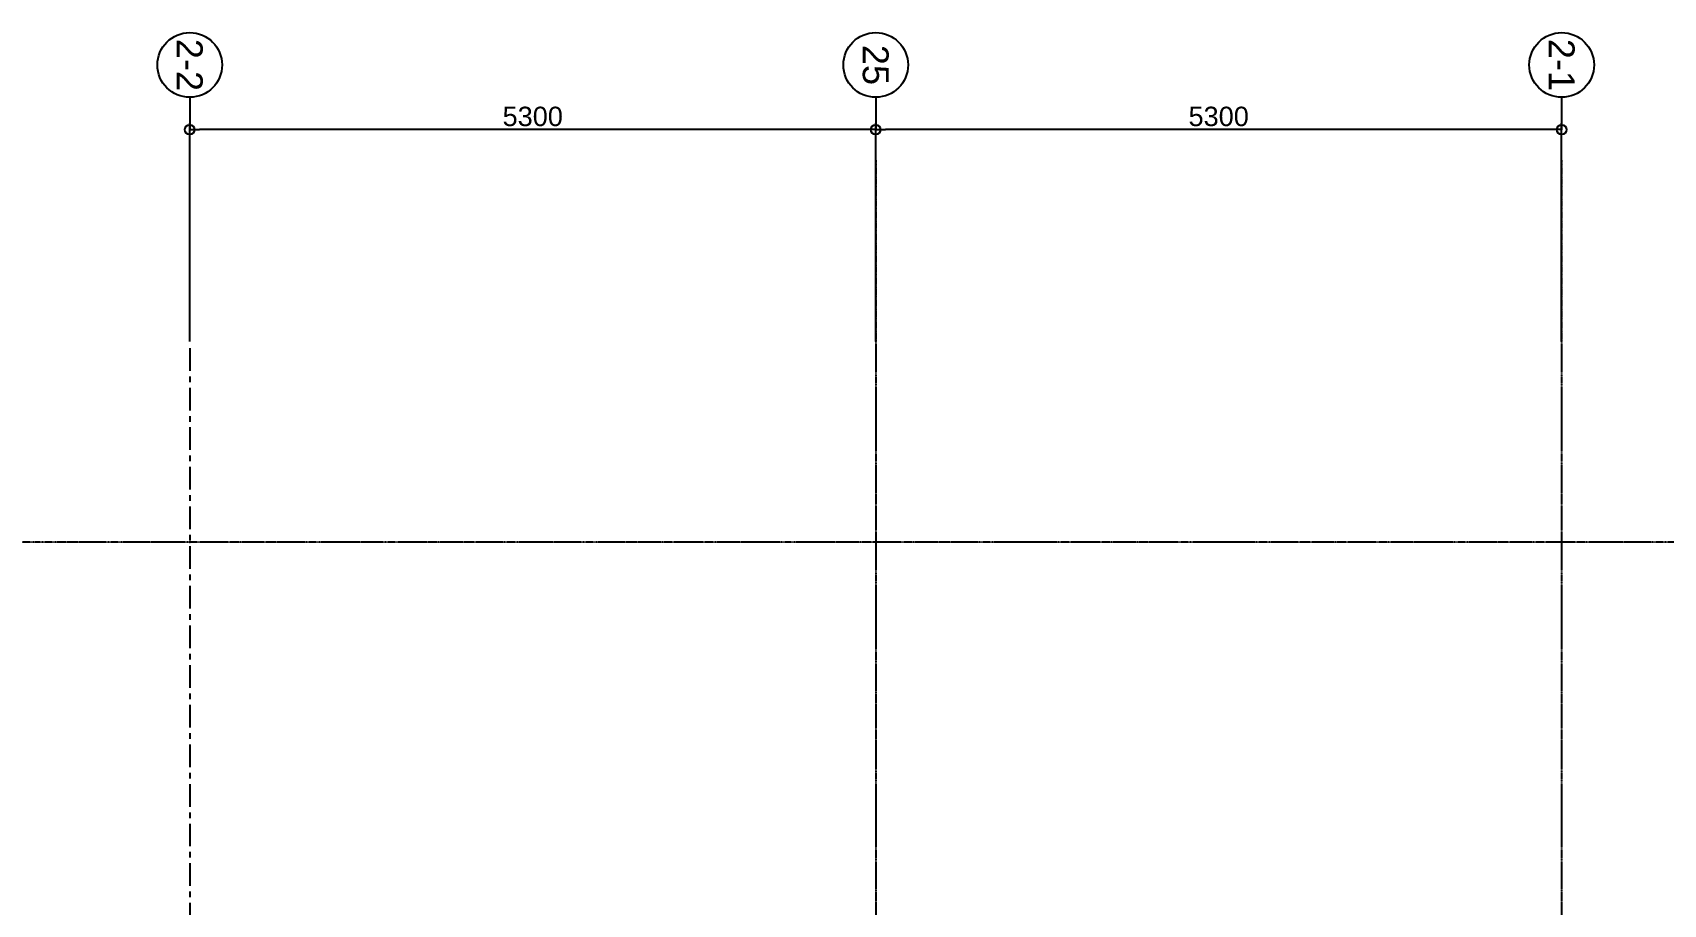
# Model space of a CAD drawing. Header units: millimetres. Extents: x -4391136 to -1798569, y -886572 to -291056.
# Drawn here: x -2313889 to -2301289, y -350555 to -343819 of the extents above; entities that cross this region are included whole.
import ezdxf
from ezdxf.enums import TextEntityAlignment as Align

# ---------------------------------------------------------------- set-up
doc = ezdxf.new("R2010")
doc.units = ezdxf.units.MM
for name, pattern in [('CENTER', [50.8, 31.75, -6.35, 6.35, -6.35]), ('TA_GL_000.70000', [1.925, 0.7, -0.175, 0.175, -0.175, 0.7]), ('Xref-C-1-PP17-AR-2214-01-B$0$DPA_Grid _ Level 100', [10, 5.5, -1.6, 1.3, -1.6])]:
    doc.linetypes.add(name, pattern=pattern)
doc.layers.add('000 - 0_HIDE_OBJ_FRAMING_DEF_DIMS', color=7, linetype='Continuous', plot=False)
for name, color, linetype in [('000 - 0_SYM_DWG_GRID-BUBBLE_MAIN_COLOR_1', 7, 'Continuous'), ('000 - 0_SYM_DWG_GRIDLINE_MAIN_COLOR_251', 7, 'Continuous'), ('000 - GRID', 7, 'CENTER'), ('_PP-Dim', 7, 'Continuous')]:
    doc.layers.add(name, color=color, linetype=linetype)
doc.styles.add('Arial', font='arial.ttf', dxfattribs={"height": 1500})
doc.styles.add('FAMELINE_FOR_CKST', font='arial.ttf')
doc.styles.add('TA', font='', dxfattribs={"height": 4.5})
doc.styles.get('TA').set_extended_font_data('Cordia New')
doc.dimstyles.new('FAMELINE-CKST_C-C', dxfattribs={"dimtxt": 0.3, "dimasz": 0.15, "dimexe": 0.1, "dimexo": 0.1, "dimgap": 0.05, "dimtad": 1, "dimzin": 0, "dimdsep": 46, "dimtxsty": 'FAMELINE_FOR_CKST', "dimblk": 'ORIGIN', "dimblk1": 'ORIGIN', "dimblk2": 'ORIGIN', "dimsah": 1, "dimcen": 0.1, "dimdle": 0.1, "dimclrd": 7, "dimclre": 7, "dimclrt": 7, "dimadec": 0, "dimazin": 0, "dimtfac": 1, "dimtix": 1, "dimtmove": 2, "dimatfit": 3, "dimfxl": 1, "dimtolj": 1, "dimtzin": 0, "dimlwd": -1, "dimlwe": -1, "dimarcsym": 0})

# ---------------------------------------------------------------- blocks, each defined once
blk = doc.blocks.new('*U1277')
at = {"layer": '000 - 0_SYM_DWG_GRID-BUBBLE_MAIN_COLOR_1', "color": 7}
blk.add_line((68.75, 0), (63.75, 0), dxfattribs=at)
blk.add_circle((73.75, 0), 5, dxfattribs=at)
at = {"layer": '000 - 0_SYM_DWG_GRIDLINE_MAIN_COLOR_251', "color": 7, "linetype": 'ByBlock', "ltscale": 5}
blk.add_line((30, 0), (-560.5, 0), dxfattribs=at)
at = {"layer": '000 - 0_SYM_DWG_GRIDLINE_MAIN_COLOR_251', "color": 7}
blk.add_point((0, 0), dxfattribs=at)
at = {"color": 7, "style": 'TA', "flags": 1}
blk.add_attdef('LOCATION', (6, -6), '', height=4.5, rotation=270, dxfattribs=at)
at = {"layer": '000 - 0_SYM_DWG_GRID-BUBBLE_MAIN_COLOR_1', "color": 7, "style": 'Arial'}
blk.add_attdef('GRID-HEAD', text='', height=4, rotation=180, dxfattribs=at).set_placement((73.75, 0), align=Align.MIDDLE_CENTER)
blk = doc.blocks.new('*U1278')
at = {"layer": '000 - 0_SYM_DWG_GRID-BUBBLE_MAIN_COLOR_1', "color": 7}
blk.add_line((68.75, 0), (63.75, 0), dxfattribs=at)
blk.add_circle((73.75, 0), 5, dxfattribs=at)
at = {"layer": '000 - 0_SYM_DWG_GRIDLINE_MAIN_COLOR_251', "color": 7, "linetype": 'ByBlock', "ltscale": 5}
blk.add_line((30, 0), (-560.5, 0), dxfattribs=at)
at = {"layer": '000 - 0_SYM_DWG_GRIDLINE_MAIN_COLOR_251', "color": 7}
blk.add_point((0, 0), dxfattribs=at)
at = {"color": 7, "style": 'TA', "flags": 1}
blk.add_attdef('LOCATION', (6, -6), '', height=4.5, rotation=270, dxfattribs=at)
at = {"layer": '000 - 0_SYM_DWG_GRID-BUBBLE_MAIN_COLOR_1', "color": 7, "style": 'Arial'}
blk.add_attdef('GRID-HEAD', text='', height=4, rotation=180, dxfattribs=at).set_placement((73.75, 0), align=Align.MIDDLE_CENTER)
blk = doc.blocks.new('*U1274')
at = {"layer": '000 - 0_SYM_DWG_GRIDLINE_MAIN_COLOR_251', "color": 7, "linetype": 'ByBlock', "ltscale": 5}
blk.add_line((20, 0), (-232, 0), dxfattribs=at)
at = {"layer": '000 - 0_SYM_DWG_GRIDLINE_MAIN_COLOR_251', "color": 7}
for p in [(-212, 0), (0, 0)]:
    blk.add_point(p, dxfattribs=at)
at = {"color": 7, "style": 'TA', "flags": 1}
blk.add_attdef('LOCATION', (6, -6), '', height=4.5, rotation=270, dxfattribs=at)
at = {"layer": '000 - 0_SYM_DWG_GRID-BUBBLE_MAIN_COLOR_1', "color": 7, "style": 'Arial'}
blk.add_attdef('GRID-HEAD', text='', height=4, rotation=270, dxfattribs=at).set_placement((63.75, 0), align=Align.MIDDLE_CENTER)
blk = doc.blocks.new('*U1279')
at = {"layer": '000 - 0_SYM_DWG_GRID-BUBBLE_MAIN_COLOR_1', "color": 7}
blk.add_line((68.75, 0), (63.75, 0), dxfattribs=at)
blk.add_circle((73.75, 0), 5, dxfattribs=at)
at = {"layer": '000 - 0_SYM_DWG_GRIDLINE_MAIN_COLOR_251', "color": 7, "linetype": 'ByBlock', "ltscale": 5}
blk.add_line((30, 0), (-560.5, 0), dxfattribs=at)
at = {"layer": '000 - 0_SYM_DWG_GRIDLINE_MAIN_COLOR_251', "color": 7}
blk.add_point((0, 0), dxfattribs=at)
at = {"color": 7, "style": 'TA', "flags": 1}
blk.add_attdef('LOCATION', (6, -6), '', height=4.5, rotation=270, dxfattribs=at)
at = {"layer": '000 - 0_SYM_DWG_GRID-BUBBLE_MAIN_COLOR_1', "color": 7, "style": 'Arial'}
blk.add_attdef('GRID-HEAD', text='', height=4, rotation=180, dxfattribs=at).set_placement((73.75, 0), align=Align.MIDDLE_CENTER)
blk = doc.blocks.new('_Origin')
at = {"color": 7, "linetype": 'ByBlock', "lineweight": -2}
blk.add_line((0, 0), (-1, 0), dxfattribs=at)
blk.add_circle((0, 0), 0.5, dxfattribs=at)
blk = doc.blocks.new('*D1281')
at = {"layer": '_PP-Dim', "color": 7, "transparency": 16777216}
for p, q in [((-28075, 0), (-29763, 0)), ((-29713, -75), (-29713, -5225)), ((-28075, -5300), (-29763, -5300))]:
    blk.add_line(p, q, dxfattribs=at)
at = {"layer": 'Defpoints', "color": 7, "transparency": 16777216}
for p in [(-28025, 0), (-29713, -5300), (-28025, -5300)]:
    blk.add_point(p, dxfattribs=at)
at = {"layer": '_PP-Dim', "color": 7, "transparency": 16777216, "xscale": 75, "yscale": 75, "zscale": 75}
for p, rotation in [((-29713, 0), 90), ((-29713, -5300), 270)]:
    blk.add_blockref('_Origin', p, dxfattribs=dict(at, rotation=rotation))
at = {"layer": '_PP-Dim', "color": 7, "transparency": 16777216, "insert": (-29814, -2650), "char_height": 150, "attachment_point": 5, "rotation": 90, "style": 'FAMELINE_FOR_CKST'}
blk.add_mtext('\\A1;5300', dxfattribs=at)
blk = doc.blocks.new('*D1282')
at = {"layer": '_PP-Dim', "color": 7, "transparency": 16777216}
for p, q in [((-28075, -5300), (-29763, -5300)), ((-29713, -5375), (-29713, -10525)), ((-28075, -10600), (-29763, -10600))]:
    blk.add_line(p, q, dxfattribs=at)
at = {"layer": 'Defpoints', "color": 7, "transparency": 16777216}
for p in [(-28025, -5300), (-29713, -10600), (-28025, -10600)]:
    blk.add_point(p, dxfattribs=at)
at = {"layer": '_PP-Dim', "color": 7, "transparency": 16777216, "xscale": 75, "yscale": 75, "zscale": 75}
for p, rotation in [((-29713, -5300), 90), ((-29713, -10600), 270)]:
    blk.add_blockref('_Origin', p, dxfattribs=dict(at, rotation=rotation))
at = {"layer": '_PP-Dim', "color": 7, "transparency": 16777216, "insert": (-29814, -7950), "char_height": 150, "attachment_point": 5, "rotation": 90, "style": 'FAMELINE_FOR_CKST'}
blk.add_mtext('\\A1;5300', dxfattribs=at)
blk = doc.blocks.new('W-1-PP17-ENT2_REV00_20260526-152612_EX_LOPF-1')
at = {"layer": '000 - 0_HIDE_OBJ_FRAMING_DEF_DIMS', "color": 7, "linetype": 'Xref-C-1-PP17-AR-2214-01-B$0$DPA_Grid _ Level 100'}
for p, q in [((-26525, 12055), (-26525, -34224)), ((-29476, 0), (7016, 0)), ((-29476, -5300), (7016, -5300))]:
    blk.add_line(p, q, dxfattribs=at)
blk = doc.blocks.new('W-1-PP17-ENT2_REV00_20260526-152343_LOPF_MAIN_DIMS')
at = {"layer": '000 - GRID', "color": 7, "linetype": 'TA_GL_000.70000', "xscale": 50.00000000000038, "yscale": 50.00000000000038, "zscale": 50.00000000000038, "rotation": 90}
blk.add_blockref('*U1274', (-26525, 0), dxfattribs=at)
at = {"layer": '000 - GRID', "color": 7, "linetype": 'TA_GL_000.70000', "xscale": 50.00000000000036, "yscale": 50.00000000000036, "zscale": 50.00000000000036, "rotation": 180}
for name, p, values in [('*U1277', (-26525, 0), {'GRID-HEAD': '2-1'}), ('*U1278', (-26525, -5300), {'GRID-HEAD': '25'}), ('*U1279', (-26525, -10600), {'GRID-HEAD': '2-2'})]:
    blk.add_blockref(name, p, dxfattribs=at).add_auto_attribs(values)
at = {"layer": '_PP-Dim', "color": 7}
for base, p1, p2, picture, middle in [((-29712.5, -5300), (-28025, 0), (-28025, -5300), '*D1281', (-29814.1, -2650)), ((-29712.5, -10600), (-28025, -5300), (-28025, -10600), '*D1282', (-29814.1, -7950))]:
    dim = blk.add_linear_dim(base=base, p1=p1, p2=p2, angle=90, dimstyle='FAMELINE-CKST_C-C', override={"dimscale": 500, "dimdec": 0, "dimlfac": 1, "dimclrd": 7, "dimclre": 7, "dimclrt": 7}, dxfattribs=at)
    dim.commit()
    dim.dimension.update_dxf_attribs({"geometry": picture, "text_midpoint": middle})

msp = doc.modelspace()

# ---------------------------------------------------------------- block references
at = {"layer": '_PP-Dim', "color": 7, "rotation": 270}
msp.add_blockref('W-1-PP17-ENT2_REV00_20260526-152343_LOPF_MAIN_DIMS', (-2302074.6, -374281), dxfattribs=at)

# ---------------------------------------------------------------- next in the draw order: block references
msp.add_blockref('W-1-PP17-ENT2_REV00_20260526-152612_EX_LOPF-1', (-2302074.6, -374281), dxfattribs=at)

doc.saveas('drawing.dxf')
